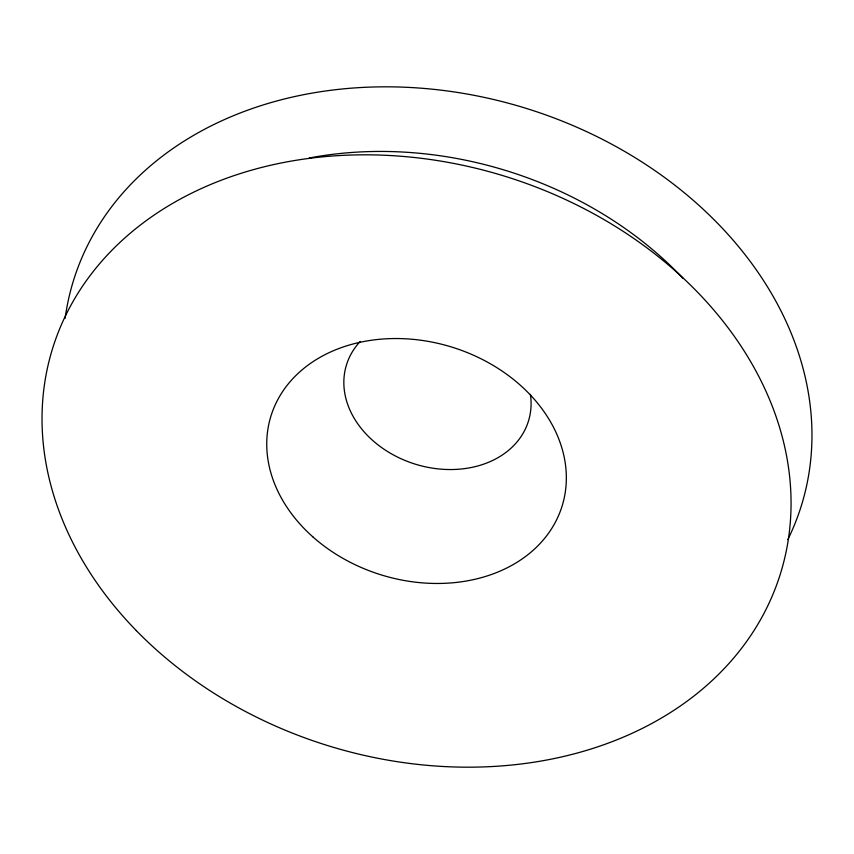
<?xml version="1.0" encoding="UTF-8"?>
<svg xmlns="http://www.w3.org/2000/svg" width="854" height="854" viewBox="0 0 854 854"><rect width="100%" height="100%" fill="white"/><g stroke="black" fill="none" stroke-linecap="round" stroke-linejoin="round"><path stroke-width="1.28" d="M530.409 394.377A95.242 74.533 17.1 0 1 415.225 464.138A95.242 74.533 17.1 0 1 360.174 341.504M309.137 158.011A342.86 268.316 17.1 0 1 682.933 278.233M65.128 318.371A380.948 298.131 17.1 0 1 524.473 107.85A380.948 298.131 17.1 0 1 787.826 539.6M312.98 536.974A152.375 119.25 17.1 0 0 562.06 506.198A152.375 119.25 17.1 0 0 374.586 339.828A152.375 119.25 17.1 0 0 312.98 536.974M136.32 630.615A380.948 298.131 17.1 0 0 771.835 596.946A380.948 298.131 17.1 0 0 341.472 155.439A380.948 298.131 17.1 0 0 136.32 630.615"/></g></svg>
